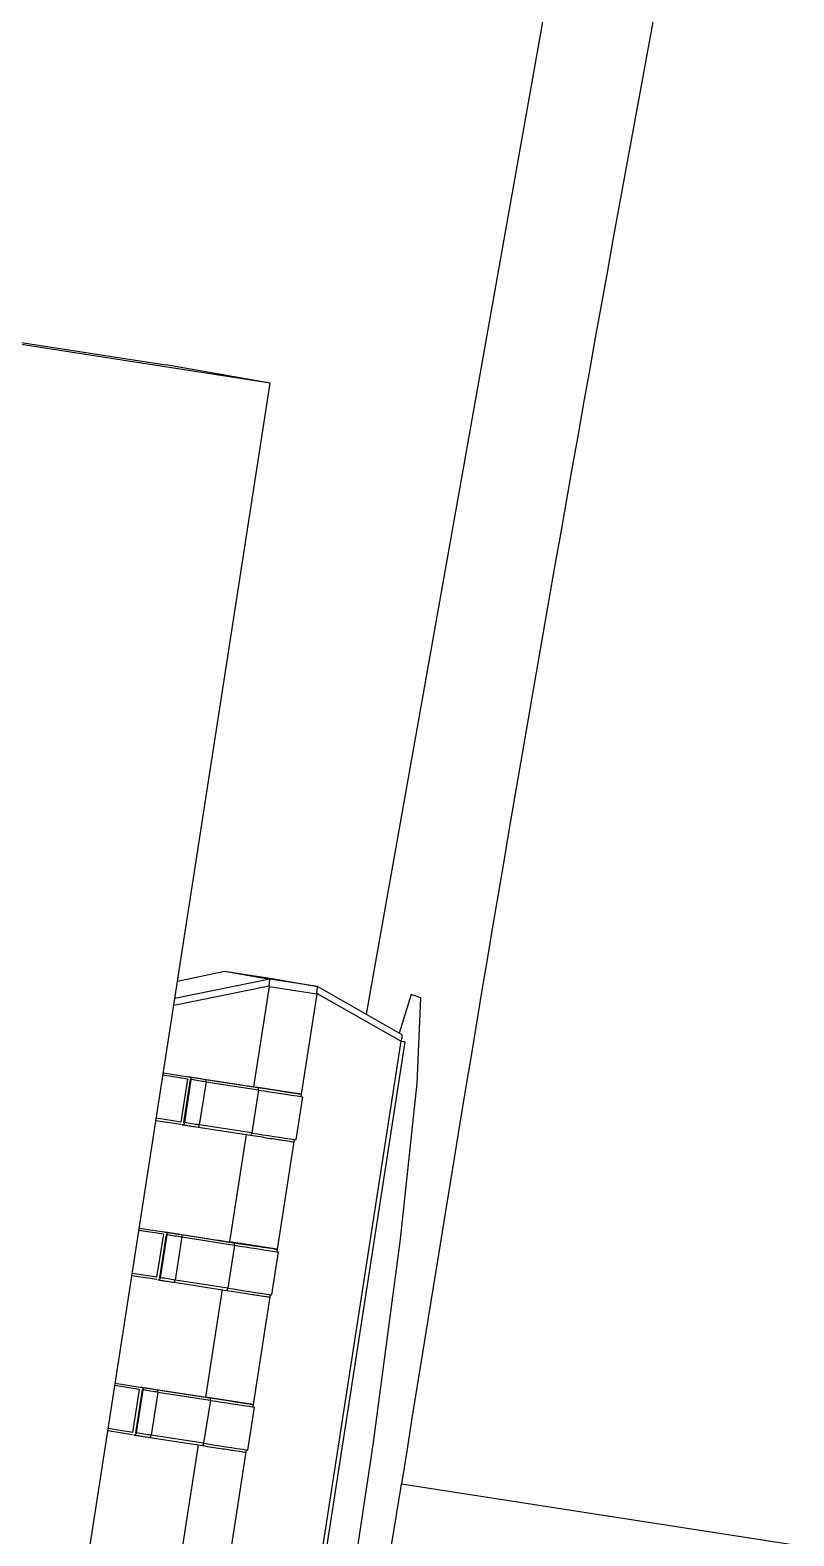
# Model space of a CAD drawing. Header units: millimetres. Extents: x -294 to 2792, y 5 to 1659.
# Drawn here: x -181.809 to -181.176, y 560.275 to 561.522 of the extents above; entities that cross this region are included whole.
import ezdxf

# ---------------------------------------------------------------- set-up
doc = ezdxf.new("R2010")
doc.units = ezdxf.units.MM
doc.layers.get('0').update_dxf_attribs({"lineweight": 18})

msp = doc.modelspace()

# ---------------------------------------------------------------- linework, layer by layer
at = {"color": 7, "linetype": 'Continuous', "lineweight": 25}
for p, q in [((-181.2214, 562.4449), (-181.5307, 560.7068)), ((-182.0124, 561.2934), (-181.6965, 561.2444)), ((-181.6101, 561.2292), (-181.926, 561.2781)), ((-181.6101, 561.2292), (-181.6965, 561.2444)), ((-182.0467, 558.4135), (-181.6101, 561.2292)), ((-181.6868, 560.7341), (-181.648, 560.7424)), ((-181.648, 560.7424), (-181.6479, 560.7424)), ((-181.6479, 560.7424), (-181.6103, 560.7358)), ((-181.6479, 560.7424), (-181.6084, 560.7363)), ((-181.6899, 560.7142), (-181.6109, 560.7302)), ((-181.6103, 560.7358), (-181.689, 560.7199)), ((-181.611, 560.7298), (-181.6239, 560.6468)), ((-181.6109, 560.7302), (-181.611, 560.7298)), ((-181.611, 560.7298), (-181.5715, 560.7237)), ((-181.6109, 560.7302), (-181.6103, 560.7358)), ((-181.6103, 560.7358), (-181.6103, 560.7358)), ((-181.5708, 560.7297), (-181.6103, 560.7358)), ((-181.6084, 560.7363), (-181.5708, 560.7297)), ((-181.5714, 560.7241), (-181.5715, 560.7237)), ((-181.5714, 560.7241), (-181.5708, 560.7297)), ((-181.5019, 560.6845), (-181.5714, 560.7241)), ((-181.5708, 560.7297), (-181.5708, 560.7297)), ((-181.5013, 560.6901), (-181.5708, 560.7297)), ((-181.5715, 560.7237), (-181.5847, 560.6387)), ((-181.5019, 560.6845), (-181.6081, 559.9998)), ((-181.6045, 559.9993), (-181.4983, 560.6839)), ((-181.6784, 560.6531), (-181.6989, 560.6563)), ((-181.6986, 560.6583), (-181.6781, 560.6551)), ((-181.6839, 560.6175), (-181.6784, 560.6531)), ((-181.6764, 560.6528), (-181.6819, 560.6172)), ((-181.6809, 560.6171), (-181.6754, 560.6527)), ((-181.6781, 560.6551), (-181.6771, 560.655)), ((-181.6773, 560.6551), (-181.6339, 560.6483)), ((-181.6764, 560.6528), (-181.6754, 560.6527)), ((-181.6632, 560.6508), (-181.6688, 560.6152)), ((-181.6637, 560.6529), (-181.6203, 560.6462)), ((-181.6632, 560.6508), (-181.6198, 560.6441)), ((-181.6198, 560.6441), (-181.6253, 560.6085)), ((-181.6219, 560.6465), (-181.6221, 560.6465)), ((-181.5863, 560.641), (-181.6219, 560.6465)), ((-181.6205, 560.6463), (-181.6219, 560.6465)), ((-181.5887, 560.6029), (-181.5832, 560.6385)), ((-181.5849, 560.6408), (-181.5863, 560.641)), ((-181.5863, 560.641), (-181.5849, 560.6408)), ((-181.6842, 560.6156), (-181.7047, 560.6187)), ((-181.6839, 560.6175), (-181.7044, 560.6207)), ((-181.6809, 560.6171), (-181.6819, 560.6172)), ((-181.6698, 560.6134), (-181.6264, 560.6067)), ((-181.6253, 560.6085), (-181.6688, 560.6152)), ((-181.63, 560.6072), (-181.6438, 560.5183)), ((-181.5902, 560.6032), (-181.6046, 560.5103)), ((-181.6983, 560.5247), (-181.7188, 560.5278)), ((-181.7185, 560.5298), (-181.698, 560.5266)), ((-181.7039, 560.4891), (-181.6983, 560.5247)), ((-181.698, 560.5266), (-181.697, 560.5265)), ((-181.6972, 560.5266), (-181.6538, 560.5199)), ((-181.6963, 560.5243), (-181.7018, 560.4888)), ((-181.7009, 560.4886), (-181.6953, 560.5242)), ((-181.6963, 560.5243), (-181.6953, 560.5242)), ((-181.6832, 560.5224), (-181.6887, 560.4868)), ((-181.6836, 560.5244), (-181.6402, 560.5177)), ((-181.6832, 560.5224), (-181.6397, 560.5156)), ((-181.6397, 560.5156), (-181.6452, 560.4801)), ((-181.6418, 560.5181), (-181.642, 560.5181)), ((-181.6063, 560.5125), (-181.6418, 560.5181)), ((-181.6404, 560.5178), (-181.6418, 560.5181)), ((-181.6063, 560.5125), (-181.6049, 560.5123)), ((-181.6048, 560.5123), (-181.6062, 560.5125)), ((-181.6087, 560.4744), (-181.6031, 560.51)), ((-181.7041, 560.4871), (-181.7246, 560.4903)), ((-181.7039, 560.4891), (-181.7243, 560.4923)), ((-181.7009, 560.4886), (-181.7018, 560.4888)), ((-181.6897, 560.4849), (-181.6463, 560.4782)), ((-181.6452, 560.4801), (-181.6887, 560.4868)), ((-181.6499, 560.4788), (-181.6637, 560.3899)), ((-181.6101, 560.4747), (-181.6245, 560.3818)), ((-181.7384, 560.4013), (-181.7179, 560.3982)), ((-181.7183, 560.3962), (-181.7387, 560.3994)), ((-181.7238, 560.3606), (-181.7183, 560.3962)), ((-181.7162, 560.3959), (-181.7217, 560.3603)), ((-181.7208, 560.3602), (-181.7153, 560.3958)), ((-181.7179, 560.3982), (-181.7169, 560.398)), ((-181.7172, 560.3981), (-181.6737, 560.3914)), ((-181.7162, 560.3959), (-181.7153, 560.3958)), ((-181.7031, 560.3939), (-181.7086, 560.3583)), ((-181.7035, 560.396), (-181.6601, 560.3893)), ((-181.7031, 560.3939), (-181.6596, 560.3872)), ((-181.6617, 560.3896), (-181.6619, 560.3896)), ((-181.6262, 560.3841), (-181.6617, 560.3896)), ((-181.6603, 560.3893), (-181.6617, 560.3896)), ((-181.6596, 560.3872), (-181.6652, 560.3516)), ((-181.6286, 560.346), (-181.6231, 560.3815)), ((-181.6262, 560.3841), (-181.6248, 560.3838)), ((-181.6247, 560.3838), (-181.6261, 560.3841)), ((-181.7238, 560.3606), (-181.7442, 560.3638)), ((-181.724, 560.3586), (-181.7446, 560.3618)), ((-181.7208, 560.3602), (-181.7217, 560.3603)), ((-181.7097, 560.3565), (-181.6662, 560.3497)), ((-181.6652, 560.3516), (-181.7086, 560.3583)), ((-181.6698, 560.3503), (-181.6836, 560.2614)), ((-181.63, 560.3462), (-181.6444, 560.2533)), ((-181.5014, 560.3181), (-180.7116, 560.1957))]:
    msp.add_line(p, q, dxfattribs=at)
for points in [[(-181.5811, 559.9957), (-181.5533, 560.162), (-181.5248, 560.3503), (-181.5021, 560.5205), (-181.4884, 560.6497), (-181.4853, 560.7204), (-181.4934, 560.7231), (-181.5033, 560.6912)], [(-181.5019, 560.6845), (-181.5015, 560.6854), (-181.5011, 560.6864), (-181.5009, 560.6873), (-181.5007, 560.6881), (-181.5007, 560.6888), (-181.5008, 560.6894), (-181.501, 560.6898), (-181.5013, 560.6901)]]:
    msp.add_lwpolyline(points, dxfattribs=at)
for centre, radius, start, end in [((-135.5196, 553.0291), 46.5559, 168.82735, 170.99253), ((-181.3803, 561.4637), 0.7886, 261.1324, 261.3974), ((-181.6774, 560.653), 0.002, 351.1766, 81.1748), ((-182.1311, 557.6477), 3.0393, 81.1457, 81.3782), ((-181.665, 560.6515), 0.00193, 338.4353, 45.8212), ((-181.6216, 560.6448), 0.00193, 338.4353, 45.8212), ((-180.5046, 567.7833), 7.2258, 261.12138, 261.41445), ((-181.6829, 560.6174), 0.002, 261.1938, 351.1956), ((-182.1366, 557.6121), 3.0393, 81.1457, 81.3782), ((-181.6707, 560.6151), 0.00192, 296.4139, 4.0085), ((-181.6272, 560.6084), 0.00192, 296.4139, 4.0085), ((-180.3835, 568.568), 8.0558, 261.13242, 261.3957), ((-181.6973, 560.5245), 0.002, 351.1766, 81.1748), ((-182.151, 557.5192), 3.0393, 81.1457, 81.3782), ((-181.685, 560.5231), 0.00193, 338.4353, 45.8212), ((-181.6415, 560.5163), 0.00193, 338.4353, 45.8212), ((-180.5245, 567.6548), 7.2258, 261.12138, 261.41445), ((-181.7028, 560.489), 0.002, 261.1938, 351.1956), ((-182.1565, 557.4837), 3.0393, 81.1457, 81.3782), ((-181.6906, 560.4866), 0.00192, 296.4139, 4.0085), ((-181.6472, 560.4799), 0.00192, 296.4139, 4.0085), ((-180.4034, 568.4396), 8.0558, 261.13242, 261.3957), ((-181.7172, 560.3961), 0.002, 351.1766, 81.1748), ((-182.1709, 557.3908), 3.0393, 81.1457, 81.3782), ((-181.7049, 560.3946), 0.00193, 338.4353, 45.8212), ((-181.6614, 560.3879), 0.00193, 338.4353, 45.8212), ((-180.5444, 567.5264), 7.2258, 261.12138, 261.41445), ((-181.7228, 560.3605), 0.002, 261.1938, 351.1956), ((-182.1764, 557.3552), 3.0393, 81.1457, 81.3782), ((-181.7105, 560.3582), 0.00192, 296.4139, 4.0085), ((-181.6671, 560.3515), 0.00192, 296.4139, 4.0085), ((-180.4233, 568.3111), 8.0558, 261.13242, 261.3957), ((-193.1215, 562.186), 11.7693, 349.93832, 350.86803)]:
    msp.add_arc(centre, radius, start, end, dxfattribs=at)
for points, knots in [([(-181.6771, 560.655), (-181.6769, 560.6549), (-181.6764, 560.6549), (-181.6735, 560.6544), (-181.6693, 560.6538), (-181.6656, 560.6532), (-181.6637, 560.6529)], [0, 0, 0, 0, 0.00337114, 0.00678129, 0.01015451, 0.01356598, 0.01356598, 0.01356598, 0.01356598]), ([(-181.6339, 560.6483), (-181.6319, 560.648), (-181.6279, 560.6474), (-181.6236, 560.6468), (-181.6208, 560.6463), (-181.6206, 560.6463), (-181.6205, 560.6463)], [0, 0, 0, 0, 0.00340823, 0.00677795, 0.01018464, 0.01355204, 0.01355204, 0.01355204, 0.01355204]), ([(-181.6203, 560.6462), (-181.6151, 560.6454), (-181.6046, 560.6438), (-181.5933, 560.642), (-181.5856, 560.6409), (-181.5852, 560.6408), (-181.5849, 560.6408)], [0, 0, 0, 0, 0.00890322, 0.01786135, 0.02676757, 0.03572812, 0.03572812, 0.03572812, 0.03572812]), ([(-181.6832, 560.6154), (-181.683, 560.6154), (-181.6826, 560.6153), (-181.6796, 560.6149), (-181.6754, 560.6142), (-181.6717, 560.6137), (-181.6698, 560.6134)], [0, 0, 0, 0, 0.00341146, 0.00678468, 0.01019484, 0.01356598, 0.01356598, 0.01356598, 0.01356598]), ([(-181.6264, 560.6067), (-181.6211, 560.6059), (-181.6107, 560.6042), (-181.5993, 560.6025), (-181.5918, 560.6013), (-181.5913, 560.6013), (-181.5911, 560.6012)], [0, 0, 0, 0, 0.00896055, 0.01786677, 0.02682489, 0.03572811, 0.03572811, 0.03572811, 0.03572811]), ([(-181.697, 560.5265), (-181.6968, 560.5265), (-181.6964, 560.5264), (-181.6934, 560.526), (-181.6892, 560.5253), (-181.6855, 560.5247), (-181.6836, 560.5244)], [0, 0, 0, 0, 0.00337114, 0.00678129, 0.01015451, 0.01356598, 0.01356598, 0.01356598, 0.01356598]), ([(-181.6538, 560.5199), (-181.6518, 560.5196), (-181.6478, 560.5189), (-181.6435, 560.5183), (-181.6407, 560.5178), (-181.6405, 560.5178), (-181.6404, 560.5178)], [0, 0, 0, 0, 0.00340823, 0.00677795, 0.01018464, 0.01355204, 0.01355204, 0.01355204, 0.01355204]), ([(-181.6402, 560.5177), (-181.635, 560.5169), (-181.6245, 560.5153), (-181.6132, 560.5136), (-181.6055, 560.5124), (-181.6051, 560.5123), (-181.6049, 560.5123)], [0, 0, 0, 0, 0.00890322, 0.01786135, 0.02676757, 0.03572812, 0.03572812, 0.03572812, 0.03572812]), ([(-181.7031, 560.487), (-181.7029, 560.4869), (-181.7025, 560.4869), (-181.6995, 560.4864), (-181.6953, 560.4858), (-181.6916, 560.4852), (-181.6897, 560.4849)], [0, 0, 0, 0, 0.00341146, 0.00678468, 0.01019484, 0.01356598, 0.01356598, 0.01356598, 0.01356598]), ([(-181.6463, 560.4782), (-181.6411, 560.4774), (-181.6306, 560.4758), (-181.6193, 560.474), (-181.6117, 560.4729), (-181.6112, 560.4728), (-181.611, 560.4728)], [0, 0, 0, 0, 0.00896055, 0.01786677, 0.02682489, 0.03572811, 0.03572811, 0.03572811, 0.03572811]), ([(-181.7169, 560.398), (-181.7167, 560.398), (-181.7163, 560.3979), (-181.7133, 560.3975), (-181.7092, 560.3969), (-181.7054, 560.3963), (-181.7035, 560.396)], [0, 0, 0, 0, 0.00337114, 0.00678129, 0.01015451, 0.01356598, 0.01356598, 0.01356598, 0.01356598]), ([(-181.6737, 560.3914), (-181.6717, 560.3911), (-181.6678, 560.3905), (-181.6635, 560.3898), (-181.6606, 560.3894), (-181.6604, 560.3894), (-181.6603, 560.3893)], [0, 0, 0, 0, 0.00340823, 0.00677795, 0.01018464, 0.01355204, 0.01355204, 0.01355204, 0.01355204]), ([(-181.6601, 560.3893), (-181.6549, 560.3885), (-181.6445, 560.3868), (-181.6331, 560.3851), (-181.6254, 560.3839), (-181.625, 560.3839), (-181.6248, 560.3838)], [0, 0, 0, 0, 0.00890322, 0.01786135, 0.02676757, 0.03572812, 0.03572812, 0.03572812, 0.03572812]), ([(-181.7231, 560.3585), (-181.7229, 560.3585), (-181.7224, 560.3584), (-181.7194, 560.358), (-181.7152, 560.3573), (-181.7115, 560.3567), (-181.7097, 560.3565)], [0, 0, 0, 0, 0.00341146, 0.00678468, 0.01019484, 0.01356598, 0.01356598, 0.01356598, 0.01356598]), ([(-181.6662, 560.3497), (-181.661, 560.3489), (-181.6505, 560.3473), (-181.6392, 560.3456), (-181.6316, 560.3444), (-181.6311, 560.3443), (-181.6309, 560.3443)], [0, 0, 0, 0, 0.00896055, 0.01786677, 0.02682489, 0.03572811, 0.03572811, 0.03572811, 0.03572811])]:
    msp.add_open_spline(points, degree=3, knots=knots, dxfattribs=at)

doc.saveas('drawing.dxf')
